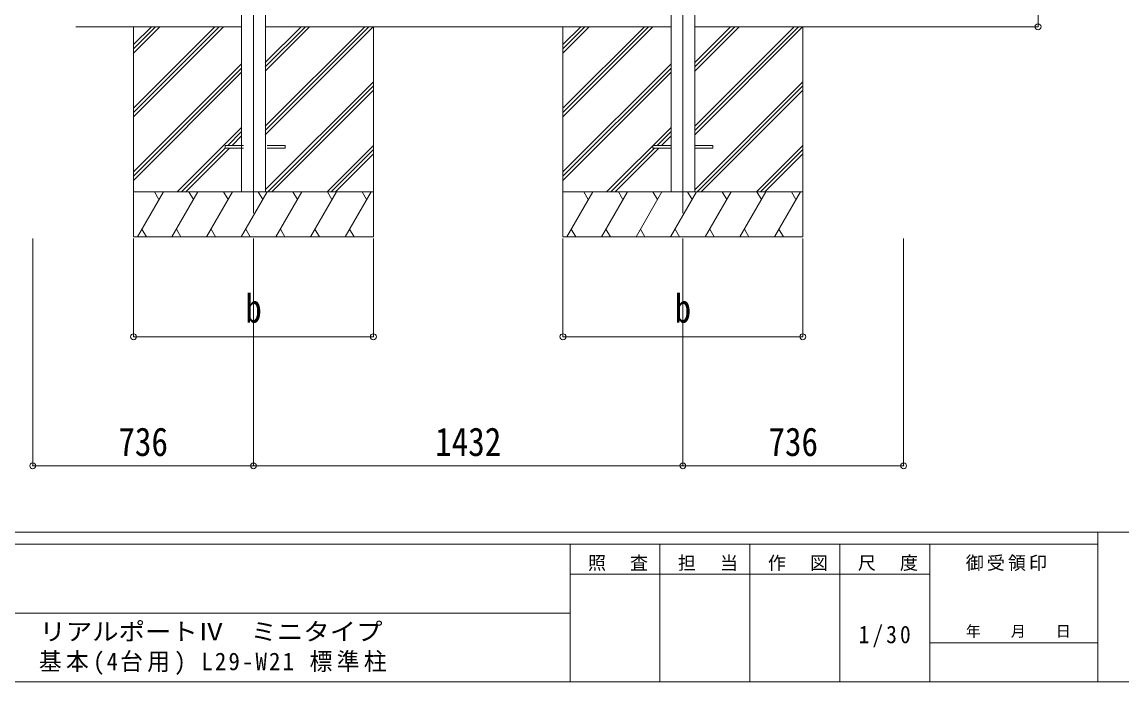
# Model space of a CAD drawing. Units: millimetres at full size. Extents: x -5590 to 5652, y -3902 to 3858.
# Drawn here: x 4 to 3673, y -3902 to -1701 of the extents above; entities that cross this region are included whole.
import ezdxf
from ezdxf.enums import TextEntityAlignment as Align

# ---------------------------------------------------------------- set-up
doc = ezdxf.new("R2010")
doc.units = ezdxf.units.MM
doc.header["$LTSCALE"] = 20
doc.header["$PDMODE"] = 32
doc.header["$PDSIZE"] = 20
for name, color, linetype, lineweight in [('0-0_0', 7, 'Continuous', 9), ('0-1_本体', 4, 'Continuous', 9), ('0-2_部品', 7, 'Continuous', 9), ('0-8_PARTS2', 2, 'Continuous', 9), ('0-A_寸法', 6, 'Continuous', 9), ('F-0_240', 7, 'Continuous', 9)]:
    doc.layers.add(name, color=color, linetype=linetype, lineweight=lineweight)
doc.styles.add('ＭＳ ゴシック', font='')
doc.styles.get('ＭＳ ゴシック').set_extended_font_data('MS Gothic')

msp = doc.modelspace()

# ---------------------------------------------------------------- linework, layer by layer
at = {"layer": '0-0_0'}
for p, q in [((736.7, -1717.54), (183.62, -1717.54)), ((376.3, -1717.54), (376.3, -2417.54)), ((376.3, -1989.04), (647.8, -1717.54)), ((376.3, -2003.18), (661.94, -1717.54)), ((376.3, -2017.32), (676.09, -1717.54)), ((376.3, -1776.91), (435.67, -1717.54)), ((376.3, -1791.05), (449.81, -1717.54)), ((376.3, -1805.19), (463.95, -1717.54)), ((815.7, -1717.54), (2168.7, -1717.54)), ((815.7, -2077.4), (1175.56, -1717.54)), ((815.7, -2049.12), (1147.28, -1717.54)), ((815.7, -2063.26), (1161.42, -1717.54)), ((815.7, -1865.27), (963.43, -1717.54)), ((815.7, -1851.13), (949.29, -1717.54)), ((815.7, -1836.99), (935.15, -1717.54)), ((1176.3, -1717.54), (1176.3, -2417.54)), ((1808.3, -1717.54), (1808.3, -2417.54)), ((1808.3, -1989.04), (2079.8, -1717.54)), ((1808.3, -2003.18), (2093.94, -1717.54)), ((1808.3, -2017.32), (2108.09, -1717.54)), ((1808.3, -1776.91), (1867.67, -1717.54)), ((1808.3, -1791.05), (1881.81, -1717.54)), ((1808.3, -1805.19), (1895.95, -1717.54)), ((2247.7, -2077.4), (2607.56, -1717.54)), ((2247.7, -2049.12), (2579.28, -1717.54)), ((2247.7, -2063.26), (2593.42, -1717.54)), ((2247.7, -1865.27), (2395.43, -1717.54)), ((2247.7, -1851.13), (2381.29, -1717.54)), ((2247.7, -1836.99), (2367.15, -1717.54)), ((2247.7, -1717.54), (3146.2, -1717.54)), ((2608.3, -1717.54), (2608.3, -2417.54)), ((376.3, -2201.17), (736.7, -1840.78)), ((376.3, -2215.31), (736.7, -1854.92)), ((376.3, -2229.46), (736.7, -1869.06)), ((1808.3, -2201.17), (2168.7, -1840.78)), ((1808.3, -2215.31), (2168.7, -1854.92)), ((1808.3, -2229.46), (2168.7, -1869.06)), ((815.7, -2261.25), (1176.3, -1900.65)), ((2247.7, -2261.25), (2608.3, -1900.65)), ((823.55, -2267.54), (1176.3, -1914.79)), ((837.69, -2267.54), (1176.3, -1928.93)), ((2255.55, -2267.54), (2608.3, -1914.79)), ((2269.69, -2267.54), (2608.3, -1928.93)), ((522.06, -2267.54), (736.7, -2052.91)), ((1954.06, -2267.54), (2168.7, -2052.91)), ((690.71, -2113.04), (736.7, -2067.05)), ((704.85, -2113.04), (736.7, -2081.19)), ((2122.71, -2113.04), (2168.7, -2067.05)), ((2136.85, -2113.04), (2168.7, -2081.19)), ((536.21, -2267.54), (681.71, -2122.04)), ((550.35, -2267.54), (695.85, -2122.04)), ((1021.54, -2267.54), (1176.3, -2112.78)), ((1035.68, -2267.54), (1176.3, -2126.92)), ((1968.21, -2267.54), (2113.71, -2122.04)), ((1982.35, -2267.54), (2127.85, -2122.04)), ((2453.54, -2267.54), (2608.3, -2112.78)), ((2467.68, -2267.54), (2608.3, -2126.92)), ((1049.82, -2267.54), (1176.3, -2141.07)), ((2481.82, -2267.54), (2608.3, -2141.07)), ((1176.3, -2267.54), (376.3, -2267.54)), ((389, -2417.54), (475.61, -2267.54)), ((460.6, -2293.52), (445.6, -2267.54)), ((504.47, -2417.54), (591.08, -2267.54)), ((576.07, -2293.52), (561.07, -2267.54)), ((619.94, -2417.54), (706.55, -2267.54)), ((691.54, -2293.52), (676.54, -2267.54)), ((735.41, -2417.54), (822.02, -2267.54)), ((807.02, -2293.52), (792.01, -2267.54)), ((850.88, -2417.54), (937.49, -2267.54)), ((922.49, -2293.52), (907.48, -2267.54)), ((966.35, -2417.54), (1052.96, -2267.54)), ((1022.96, -2267.54), (1037.96, -2293.52)), ((1081.82, -2417.54), (1168.43, -2267.54)), ((1138.43, -2267.54), (1153.43, -2293.52)), ((2608.3, -2267.54), (1808.3, -2267.54)), ((1821, -2417.54), (1907.61, -2267.54)), ((1892.6, -2293.52), (1877.6, -2267.54)), ((1936.47, -2417.54), (2023.08, -2267.54)), ((2008.07, -2293.52), (1993.07, -2267.54)), ((2051.94, -2417.54), (2138.55, -2267.54)), ((2123.54, -2293.52), (2108.54, -2267.54)), ((2167.41, -2417.54), (2254.02, -2267.54)), ((2239.02, -2293.52), (2224.01, -2267.54)), ((2282.88, -2417.54), (2369.49, -2267.54)), ((2354.49, -2293.52), (2339.48, -2267.54)), ((2398.35, -2417.54), (2484.96, -2267.54)), ((2454.96, -2267.54), (2469.96, -2293.52)), ((2513.82, -2417.54), (2600.43, -2267.54)), ((2570.43, -2267.54), (2585.43, -2293.52)), ((376.3, -2417.54), (1176.3, -2417.54)), ((404, -2391.56), (419, -2417.54)), ((519.47, -2391.56), (534.47, -2417.54)), ((634.94, -2391.56), (649.94, -2417.54)), ((750.41, -2391.56), (765.41, -2417.54)), ((865.88, -2391.56), (880.88, -2417.54)), ((981.35, -2391.56), (996.35, -2417.54)), ((1096.82, -2391.56), (1111.82, -2417.54)), ((1808.3, -2417.54), (2608.3, -2417.54)), ((1836, -2391.56), (1851, -2417.54)), ((1951.47, -2391.56), (1966.47, -2417.54)), ((2066.94, -2391.56), (2081.94, -2417.54)), ((2182.41, -2391.56), (2197.41, -2417.54)), ((2297.88, -2391.56), (2312.88, -2417.54)), ((2413.35, -2391.56), (2428.35, -2417.54)), ((2528.82, -2391.56), (2543.82, -2417.54))]:
    msp.add_line(p, q, dxfattribs=at)
at = {"layer": '0-1_本体'}
for p, q in [((736.8, -1542.54), (736.8, -2267.54)), ((815.8, -1542.54), (815.8, -2267.54)), ((2168.7, -1542.54), (2168.7, -2267.54)), ((2247.7, -1542.54), (2247.7, -2267.54))]:
    msp.add_line(p, q, dxfattribs=at)
at = {"layer": '0-2_部品', "color": 4}
for p, q in [((682.1, -2113.04), (682.1, -2122.04)), ((682.1, -2113.04), (742.5, -2113.04)), ((682.1, -2122.04), (742.5, -2122.04)), ((821.5, -2113.04), (882.1, -2113.04)), ((821.5, -2122.04), (882.1, -2122.04)), ((882.1, -2113.04), (882.1, -2122.04)), ((2108.3, -2113.04), (2108.3, -2122.04)), ((2108.3, -2113.04), (2168.7, -2113.04)), ((2108.3, -2122.04), (2168.7, -2122.04)), ((2247.7, -2113.04), (2308.3, -2113.04)), ((2247.7, -2122.04), (2308.3, -2122.04)), ((2308.3, -2113.04), (2308.3, -2122.04))]:
    msp.add_line(p, q, dxfattribs=at)
at = {"layer": '0-8_PARTS2'}
for p, q in [((776.2, 624.63), (776.2, -2338.83)), ((2208.2, 624.63), (2208.2, -2338.83))]:
    msp.add_line(p, q, dxfattribs=at)
at = {"layer": '0-A_寸法'}
for p, q in [((3392.66, -1717.54), (3392.66, -1517.54)), ((3392.66, -1717.54), (3146.2, -1717.54)), ((40.2, -3181), (40.2, -2423.4)), ((376.2, -2750.86), (376.2, -2423.4)), ((776.2, -3181), (776.2, -2423.4)), ((1176.2, -2750.86), (1176.2, -2423.4)), ((1808.3, -2750.86), (1808.3, -2423.4)), ((2208.2, -3181), (2208.2, -2423.4)), ((2608.3, -2750.86), (2608.3, -2423.4)), ((2944.2, -3181), (2944.2, -2423.4)), ((1176.2, -2750.86), (376.2, -2750.86)), ((2608.3, -2750.86), (1808.3, -2750.86)), ((776.2, -3181), (40.2, -3181)), ((2208.2, -3181), (776.2, -3181)), ((2944.2, -3181), (2208.2, -3181))]:
    msp.add_line(p, q, dxfattribs=at)
for p in [(3392.66, -1717.54), (376.2, -2750.86), (1176.2, -2750.86), (1808.3, -2750.86), (2608.3, -2750.86), (40.2, -3181), (776.2, -3181), (2208.2, -3181), (2944.2, -3181)]:
    msp.add_point(p, dxfattribs=at)
at = {"layer": 'F-0_240', "color": 5}
for p, q in [((-5590.3, -3401.77), (5369.7, -3401.77)), ((3591.86, -3401.77), (3591.86, -3901.77)), ((-5590.3, -3441.77), (3591.86, -3441.77)), ((1831.86, -3441.77), (1831.86, -3901.77)), ((2131.86, -3441.77), (2131.86, -3901.77)), ((2431.86, -3441.77), (2431.86, -3901.77)), ((2731.86, -3441.77), (2731.86, -3901.77)), ((3031.86, -3441.77), (3031.86, -3901.77)), ((1831.86, -3541.77), (3031.86, -3541.77)), ((-2268.14, -3671.77), (1831.86, -3671.77)), ((3031.86, -3771.77), (3591.86, -3771.77)), ((-5590.3, -3901.77), (5369.7, -3901.77))]:
    msp.add_line(p, q, dxfattribs=at)

# ---------------------------------------------------------------- texts
at = {"layer": '0-A_寸法', "color": 7, "style": 'ＭＳ ゴシック', "width": 0.85}
for s, p in [('b', (748.8, -2732.19)), ('b', (2180.7, -2732.19)), ('736', (325.7, -3177)), ('1432', (1382.2, -3177)), ('736', (2493.7, -3177))]:
    msp.add_text(s, height=95.31, dxfattribs=at).set_placement(p, align=Align.BOTTOM_LEFT)
at = {"layer": 'F-0_240', "style": 'ＭＳ ゴシック', "width": 1.1}
msp.add_text('リアルポートⅣ\u3000ミニタイプ', height=58.65, dxfattribs=at).set_placement((62.48, -3780.7), align=Align.BOTTOM_LEFT)
at = {"layer": 'F-0_240', "style": 'ＭＳ ゴシック'}
msp.add_text('年\u3000\u3000月\u3000\u3000日', height=36.66, dxfattribs=at).set_placement((3151.86, -3761.77), align=Align.BOTTOM_LEFT)
at = {"layer": 'F-0_240', "attachment_point": 7, "style": 'ＭＳ ゴシック'}
for s, insert, char_height in [('\\T1.17;照\u3000査', (1891.86, -3531.77), 43.99), ('\\T1.17;担\u3000当', (2191.86, -3531.77), 43.99), ('\\T1.17;作\u3000図', (2491.86, -3531.77), 43.99), ('\\T1.17;尺\u3000度', (2791.86, -3531.77), 43.99), ('\\T1.17;御受領印', (3151.86, -3531.77), 43.99), ('\\T1.28;\\W0.9;1/30', (2794.36, -3786.77), 58.65), ('\\T1.19;\\W0.95;基本(4台用)\\~L29-W21\\~標準柱', (60.44, -3878.03), 58.65)]:
    msp.add_mtext(s, dxfattribs=dict(at, insert=insert, char_height=char_height))

doc.saveas('drawing.dxf')
